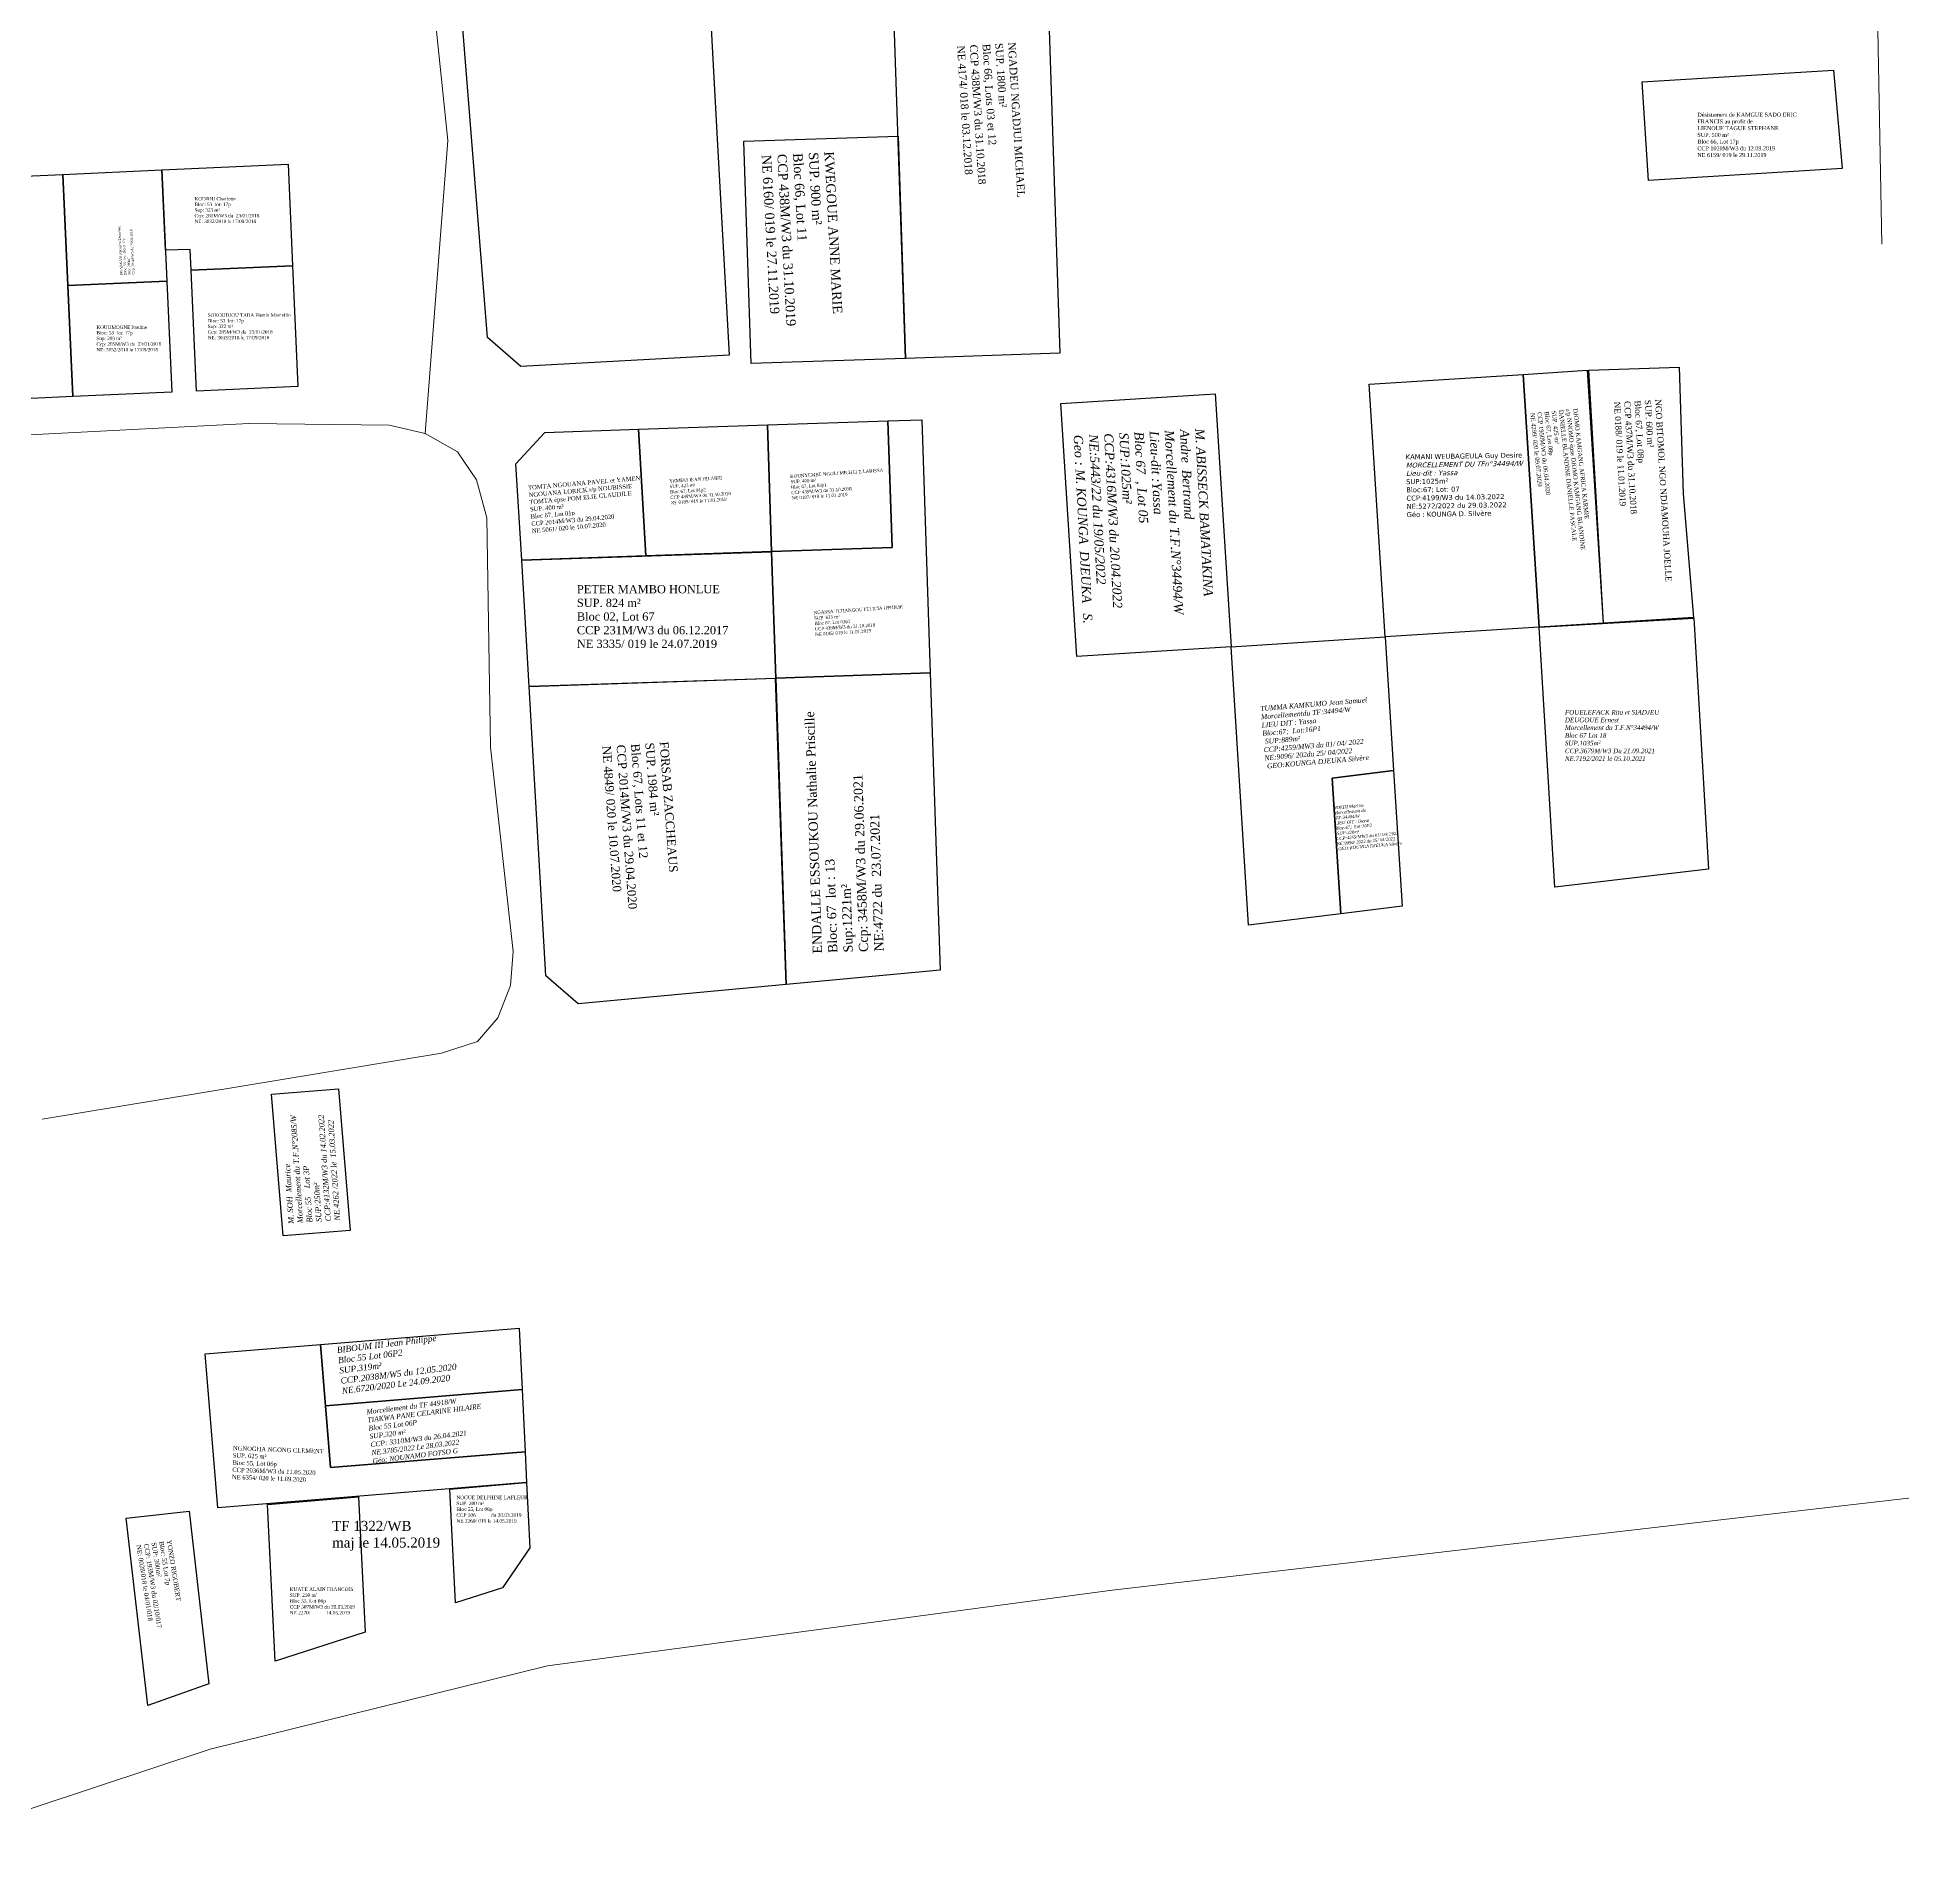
# Model space of a CAD drawing. Header units: millimetres. Extents: x 587399 to 927168, y 438565 to 1444955.
# Drawn here: x 591019.3 to 591321.2, y 440845.4 to 441141.2 of the extents above; entities that cross this region are included whole.
import ezdxf

# ---------------------------------------------------------------- set-up
doc = ezdxf.new("R2010")
doc.units = ezdxf.units.MM
doc.header["$LTSCALE"] = 2
for name, color, linetype in [('end maj 26 02 2021', 7, 'Continuous'), ('MAJ JUILLET 2021', 7, 'Continuous'), ('MAJ SEP 2021', 7, 'Continuous')]:
    doc.layers.add(name, color=color, linetype=linetype)
doc.layers.add('Roads_others', color=24, linetype='Continuous', lineweight=9)
doc.styles.get("Standard").update_dxf_attribs({"font": 'arial.ttf'})
doc.styles.add('Times 1.0', font='times.ttf', dxfattribs={"width": 0.99, "height": 1})
doc.styles.add('Times 1.5', font='times.ttf', dxfattribs={"width": 0.99, "height": 0.75})

msp = doc.modelspace()

# ---------------------------------------------------------------- linework, layer by layer
at = {"color": 5, "flags": 128}
for points in [[(591259.845, 441086.628), (591262.431, 441045.71), (591237.481, 441044.133), (591234.894, 441085.051)], [(591259.845, 441086.628), (591262.431, 441045.71), (591237.481, 441044.133), (591234.894, 441085.051)], [(591209.942, 441083.47), (591212.531, 441042.552), (591187.581, 441040.973), (591184.992, 441081.892)], [(591237.481, 441044.13), (591238.848, 441022.52), (591228.924, 441021.297), (591230.312, 440999.341), (591215.381, 440997.501), (591212.531, 441042.552)], [(591238.848, 441022.52), (591240.237, 441000.563), (591230.312, 440999.341), (591228.924, 441021.297)]]:
    msp.add_lwpolyline(points, close=True, dxfattribs=at)
at = {"color": 150, "flags": 128}
msp.add_lwpolyline([(591068.07, 440971.01), (591069.95, 440948.09), (591059.11, 440947.2), (591057.24, 440970.13)], close=True, dxfattribs=at)
msp.add_lwpolyline([(591068.07, 440971.01), (591069.95, 440948.09), (591059.11, 440947.2), (591057.24, 440970.13)], close=True, dxfattribs=at)
at = {"color": 160, "lineweight": -3, "flags": 128}
msp.add_lwpolyline([(591097.8, 440922.339), (591098.278, 440912.277), (591066.765, 440909.698), (591065.944, 440919.728)], close=True, dxfattribs=at)
msp.add_lwpolyline([(591097.8, 440922.339), (591098.278, 440912.277), (591066.765, 440909.698), (591065.944, 440919.728)], close=True, dxfattribs=at)
at = {"layer": 'end maj 26 02 2021', "color": 3, "lineweight": -3, "flags": 128}
msp.add_lwpolyline([(591127.354, 441161.632), (591129.323, 441125.686), (591131.288, 441089.736), (591097.56, 441087.896), (591092.178, 441092.577), (591087.208, 441154.847), (591091.727, 441159.681)], close=True, dxfattribs=at)
msp.add_lwpolyline([(591127.354, 441161.632), (591129.323, 441125.686), (591131.288, 441089.736), (591097.56, 441087.896), (591092.178, 441092.577), (591087.208, 441154.847), (591091.727, 441159.681)], close=True, dxfattribs=at)
at = {"layer": 'end maj 26 02 2021', "color": 150, "lineweight": -3, "flags": 128}
for points in [[(591182.429, 441161.994), (591184.834, 441090.034), (591159.848, 441089.199), (591157.443, 441161.159)], [(591182.429, 441161.994), (591184.834, 441090.034), (591159.848, 441089.199), (591157.443, 441161.159)], [(591310.053, 441135.863), (591311.479, 441119.917), (591280.08, 441118.009), (591279.096, 441133.979)], [(591310.053, 441135.863), (591311.479, 441119.917), (591280.08, 441118.009), (591279.096, 441133.979)], [(591158.645, 441125.179), (591159.848, 441089.199), (591134.862, 441088.364), (591133.659, 441124.344)], [(591158.645, 441125.179), (591159.848, 441089.199), (591134.862, 441088.364), (591133.659, 441124.344)], [(591270.195, 441087.285), (591272.78, 441046.363), (591262.431, 441045.709), (591259.846, 441086.627)], [(591270.195, 441087.285), (591272.78, 441046.363), (591262.431, 441045.709), (591259.846, 441086.627)], [(591285.046, 441087.79), (591285.735, 441067.302), (591287.381, 441047.287), (591272.821, 441046.365), (591270.426, 441087.299)], [(591285.046, 441087.79), (591285.735, 441067.302), (591287.381, 441047.287), (591272.821, 441046.365), (591270.426, 441087.299)], [(591137.502, 441078.436), (591138.181, 441057.953), (591117.812, 441057.271), (591116.613, 441077.743)], [(591137.502, 441078.436), (591138.181, 441057.953), (591117.812, 441057.271), (591116.613, 441077.743)], [(591156.984, 441079.098), (591157.679, 441058.61), (591138.17, 441057.953), (591137.491, 441078.435)], [(591156.984, 441079.098), (591157.679, 441058.61), (591138.17, 441057.953), (591137.491, 441078.435)], [(591162.471, 441079.282), (591163.842, 441038.304), (591138.856, 441037.468), (591138.17, 441057.957), (591157.679, 441058.61), (591156.984, 441079.098)], [(591162.471, 441079.282), (591163.842, 441038.304), (591138.856, 441037.468), (591138.17, 441057.957), (591157.679, 441058.61), (591156.984, 441079.098)], [(591116.613, 441077.743), (591117.812, 441057.271), (591097.765, 441056.551), (591096.796, 441072.15), (591101.453, 441077.24)], [(591116.613, 441077.743), (591117.812, 441057.271), (591097.765, 441056.551), (591096.796, 441072.15), (591101.453, 441077.24)], [(591138.183, 441057.887), (591138.869, 441037.401), (591098.947, 441036.113), (591097.765, 441056.551)], [(591138.183, 441057.887), (591138.869, 441037.401), (591098.947, 441036.113), (591097.765, 441056.551)], [(591138.856, 441037.469), (591140.515, 440987.897), (591106.884, 440984.766), (591101.648, 440989.297), (591098.947, 441036.113)], [(591138.856, 441037.469), (591140.515, 440987.897), (591106.884, 440984.766), (591101.648, 440989.297), (591098.947, 441036.113)], [(591097.325, 440932.267), (591097.796, 440922.338), (591065.944, 440919.728), (591065.133, 440929.632)], [(591097.325, 440932.267), (591097.796, 440922.338), (591065.944, 440919.728), (591065.133, 440929.632)], [(591065.133, 440929.632), (591066.765, 440909.698), (591098.273, 440912.277), (591098.51, 440907.28), (591048.536, 440903.19), (591046.496, 440928.107)], [(591065.133, 440929.632), (591066.765, 440909.698), (591098.273, 440912.277), (591098.51, 440907.28), (591048.536, 440903.19), (591046.496, 440928.107)], [(591098.51, 440907.28), (591099.04, 440896.7), (591094.64, 440890.25), (591087.02, 440887.8), (591086.1, 440906.24)], [(591098.51, 440907.28), (591099.04, 440896.7), (591094.64, 440890.25), (591087.02, 440887.8), (591086.1, 440906.24)], [(591071.3, 440905), (591072.39, 440883.08), (591057.82, 440878.39), (591056.56, 440903.76)], [(591071.3, 440905), (591072.39, 440883.08), (591057.82, 440878.39), (591056.56, 440903.76)]]:
    msp.add_lwpolyline(points, close=True, dxfattribs=at)
msp.add_lwpolyline([(591134.862, 441088.364), (591133.659, 441124.344)], dxfattribs=at)
msp.add_lwpolyline([(591134.862, 441088.364), (591133.659, 441124.344)], dxfattribs=at)
at = {"layer": 'end maj 26 02 2021', "color": 150}
for points in [[(591059.94, 441120.62), (591060.64, 441104.21), (591044.2, 441103.5), (591044.05, 441106.83), (591040.05, 441106.7), (591039.47, 441119.7)], [(591059.94, 441120.62), (591060.64, 441104.21), (591044.2, 441103.5), (591044.05, 441106.83), (591040.05, 441106.7), (591039.47, 441119.7)], [(591023.48, 441118.99), (591025.1, 441083.02), (591011.54, 441082.41), (591009.93, 441118.38)], [(591023.48, 441118.99), (591025.1, 441083.02), (591011.54, 441082.41), (591009.93, 441118.38)], [(591039.47, 441119.7), (591040.27, 441101.7), (591024.29, 441101), (591023.48, 441118.99)], [(591039.47, 441119.7), (591040.27, 441101.7), (591024.29, 441101), (591023.48, 441118.99)], [(591060.64, 441104.21), (591061.48, 441084.65), (591045.08, 441083.92), (591044.2, 441103.5)], [(591060.64, 441104.21), (591061.48, 441084.65), (591045.08, 441083.92), (591044.2, 441103.5)], [(591040.27, 441101.7), (591041.08, 441083.74), (591025.1, 441083.02), (591024.29, 441101)], [(591040.27, 441101.7), (591041.08, 441083.74), (591025.1, 441083.02), (591024.29, 441101)], [(591043.89, 440902.68), (591047.11, 440874.71), (591037.22, 440871.19), (591033.72, 440901.51)], [(591043.89, 440902.68), (591047.11, 440874.71), (591037.22, 440871.19), (591033.72, 440901.51)]]:
    msp.add_lwpolyline(points, close=True, dxfattribs=at)
at = {"layer": 'MAJ JUILLET 2021', "color": 150, "lineweight": -3, "flags": 128}
msp.add_lwpolyline([(591163.842, 441038.304), (591165.443, 440990.221), (591140.515, 440987.897), (591139.692, 441012.483), (591138.786, 441037.464)], close=True, dxfattribs=at)
msp.add_lwpolyline([(591163.842, 441038.304), (591165.443, 440990.221), (591140.515, 440987.897), (591139.692, 441012.483), (591138.786, 441037.464)], close=True, dxfattribs=at)
at = {"layer": 'MAJ SEP 2021', "color": 150, "linetype": 'ByBlock', "lineweight": -3, "ltscale": 0.0014, "flags": 128}
msp.add_lwpolyline([(591287.424, 441047.171), (591289.8, 441006.559), (591264.93, 441003.615), (591262.431, 441045.709)], close=True, dxfattribs=at)
msp.add_lwpolyline([(591287.424, 441047.171), (591289.8, 441006.559), (591264.93, 441003.615), (591262.431, 441045.709)], close=True, dxfattribs=at)
at = {"layer": 'Roads_others'}
for points in [[(591485.962, 441705.952), (591492.706, 441667.499), (591496.941, 441595.925), (591505.408, 441510.547), (591517.094, 441392.737), (591524.703, 441289.295), (591536.958, 441191.33), (591544.487, 441100.235), (591545.863, 441067.404), (591543.209, 441046.243), (591533.408, 441011.035), (591524.353, 440985.003), (591519.531, 440977.47), (591511.572, 440965.026), (591499.074, 440951.405), (591480.477, 440941.923), (591460.98, 440933.171), (591433.299, 440925.305), (591341.749, 440907.029), (591193.323, 440889.868), (591101.923, 440877.649), (591047.293, 440864.141), (590990.736, 440845.447)], [(591317.88, 441107.692), (591317.246, 441142.303), (591307.661, 441201.16), (591304.488, 441243.894), (591305.053, 441277.91)], [(591079.348, 441261.125), (591077.142, 441235.83), (591076.885, 441203.295), (591079.132, 441188.352), (591081.687, 441164.1), (591085.745, 441124.473), (591082.074, 441077.067)], [(590828.036, 441104.838), (590859.777, 441081.5), (590866.033, 441075.813), (590872.665, 441071.608), (590878.473, 441069.613), (590887.177, 441069.257), (590932.294, 441070.783), (590994.004, 441075.576), (591053.551, 441078.664), (591076.266, 441078.388), (591082.074, 441077.067)], [(591082.074, 441077.067), (591087.361, 441074.11), (591090.419, 441069.536), (591092.057, 441063.391), (591092.693, 441026.27), (591096.367, 440993.221), (591095.929, 440987.748), (591093.847, 440982.495), (591090.576, 440978.656), (591084.738, 440976.76), (591020.091, 440966.083)]]:
    msp.add_lwpolyline(points, dxfattribs=at)

# ---------------------------------------------------------------- texts
at = {"color": 7, "attachment_point": 1}
for s, insert, char_height, width, rotation in [('{\\fTimes New Roman|b0|i1|c0|p18;M. ABISSECK BAMATAKINA  \\PAndre  Bertrand\\P\\C1;Morcellement du T.F.N°34494/W\\P\\C7;Lieu-dit :Yassa\\PBloc 67  , Lot 05\\PSUP:1025m²\\PCCP:4316M/W3 du 20.04.2022\\PNE:5443/22 du 19/05/2022\\PGeo : M. KOUNGA  DJEUKA   S.}', (591208.191, 441077.903), 1.47565, 93.19322, 273.00508), ('{\\fTimes New Roman|b0|i1|c0|p18;M. SOH  Maurice \\P\\C1;Morcellement du T.F.N°2085/W \\P\\C7;Bloc 55    Lot 3P\\PSUP:250m²\\PCCP:4132M/W3 du 14.02.2022\\PNE.4262 /2022 le  15.03.2022}', (591059.964, 440949.126), 0.89998, 56.83746, 93.84667), ('{\\fTimes New Roman|b0|i1|c0|p18;M. SOH  Maurice \\P\\C1;Morcellement du T.F.N°2085/W \\P\\C7;Bloc 55    Lot 3P\\PSUP:250m²\\PCCP:4132M/W3 du 14.02.2022\\PNE.4262 /2022 le  15.03.2022}', (591059.964, 440949.126), 0.89998, 56.83746, 93.84667)]:
    msp.add_mtext(s, dxfattribs=dict(at, insert=insert, char_height=char_height, width=width, rotation=rotation))
at = {"attachment_point": 1}
for s, insert, char_height, width, rotation in [('{\\fVerdana|b0|i0|c0|p34;KAMANI WEUBAGEULA Guy Desire\\P\\fVerdana|b0|i1|c0|p34;\\C1;MORCELLEMENT DU TFn%%D34494/W\\P\\C0;Lieu-dit : Yassa\\P\\fVerdana|b0|i0|c0|p34;SUP:1025m²\\fVerdana|b0|i1|c0|p34;\\C1;\\P\\fVerdana|b0|i0|c0|p34;\\C0;Bloc:67; Lot: 07\\PCCP:4199/W3 du 14.03.2022\\PNE:5272/2022 du 29.03.2022\\P\\C1;Géo : KOUNGA D. Silvère}', (591240.799, 441073.655), 0.8, 24.35147, 0.96288), ('{\\fVerdana|b0|i0|c0|p34;KAMANI WEUBAGEULA Guy Desire\\P\\fVerdana|b0|i1|c0|p34;\\C1;MORCELLEMENT DU TFn%%D34494/W\\P\\C0;Lieu-dit : Yassa\\P\\fVerdana|b0|i0|c0|p34;SUP:1025m²\\fVerdana|b0|i1|c0|p34;\\C1;\\P\\fVerdana|b0|i0|c0|p34;\\C0;Bloc:67; Lot: 07\\PCCP:4199/W3 du 14.03.2022\\PNE:5272/2022 du 29.03.2022\\P\\C1;Géo : KOUNGA D. Silvère}', (591240.799, 441073.655), 0.8, 24.35147, 0.96288), ('{\\fTimes New Roman|b0|i1|c0|p18;TUMMA KAMKUMO Jean Samuel\\P\\C1;Morcellementdu TF:34494/W\\C256;\\PLIEU DIT : Yassa\\PBloc:67;  Lot:16P1\\P SUP:889m² \\PCCP:4259/MW3 du 01/ 04/ 2022\\PNE:9096/ 202du 25/ 04/2022   \\P\\C1; GEO:KOUNGA DJEUKA Silvère}', (591217.23, 441032.913), 0.8, 33.08188, 4.82901), ('{\\fTimes New Roman|b0|i1|c0|p18;NDEDI Marlise\\P\\C1;Morcellement du\\P TF:34494/W\\C256;\\PLIEU DIT : Bassa\\PBloc:67;  Lot:16P2\\P SUP:220m² \\PCCP:4259/MW3 du 01/ 04/ 2022\\PNE:9094/ 2022 du 25/ 04/2022   \\P\\C1; GEO:KOUNGA DJEUKA Silvère}', (591229.104, 441016.715), 0.5, 33.08188, 5.0892)]:
    msp.add_mtext(s, dxfattribs=dict(at, insert=insert, char_height=char_height, width=width, rotation=rotation))
at = {"layer": 'end maj 26 02 2021', "color": 150, "linetype": 'ByBlock', "lineweight": -3, "ltscale": 0.0014, "attachment_point": 1, "style": 'Times 1.0'}
for s, insert, char_height, width, rotation in [('{\\fTimes New Roman|b0|i0|c186|p18;\\C256;\\P\\fTimes New Roman|b0|i0|c0|p18;NGADEU NGADJUI MICHAEL\\P\\fTimes New Roman|b0|i0|c186|p18;SUP. \\fTimes New Roman|b0|i0|c0|p18;1800\\fTimes New Roman|b0|i0|c186|p18; m²\\P\\fTimes New Roman|b0|i0|c0|p18;Bloc 66, \\fTimes New Roman|b0|i0|c186|p18;Lot\\fTimes New Roman|b0|i0|c0|p18;s\\fTimes New Roman|b0|i0|c186|p18; \\fTimes New Roman|b0|i0|c0|p18;03 et 12\\fTimes New Roman|b0|i0|c186|p18;\\PCCP \\fTimes New Roman|b0|i0|c0|p18;438\\fTimes New Roman|b0|i0|c186|p18;M/W\\fTimes New Roman|b0|i0|c0|p18;3\\fTimes New Roman|b0|i0|c186|p18; du \\fTimes New Roman|b0|i0|c0|p18;31\\fTimes New Roman|b0|i0|c186|p18;.1\\fTimes New Roman|b0|i0|c0|p18;0\\fTimes New Roman|b0|i0|c186|p18;.2018\\PNE 4\\fTimes New Roman|b0|i0|c0|p18;174\\fTimes New Roman|b0|i0|c186|p18;/ 018 le 03.12.2018}', (591179.714, 441140.534), 1.237048, 67.12022, 273.54958), ('{\\fTimes New Roman|b0|i0|c186|p18;\\C256;\\P\\fTimes New Roman|b0|i0|c0|p18;NGADEU NGADJUI MICHAEL\\P\\fTimes New Roman|b0|i0|c186|p18;SUP. \\fTimes New Roman|b0|i0|c0|p18;1800\\fTimes New Roman|b0|i0|c186|p18; m²\\P\\fTimes New Roman|b0|i0|c0|p18;Bloc 66, \\fTimes New Roman|b0|i0|c186|p18;Lot\\fTimes New Roman|b0|i0|c0|p18;s\\fTimes New Roman|b0|i0|c186|p18; \\fTimes New Roman|b0|i0|c0|p18;03 et 12\\fTimes New Roman|b0|i0|c186|p18;\\PCCP \\fTimes New Roman|b0|i0|c0|p18;438\\fTimes New Roman|b0|i0|c186|p18;M/W\\fTimes New Roman|b0|i0|c0|p18;3\\fTimes New Roman|b0|i0|c186|p18; du \\fTimes New Roman|b0|i0|c0|p18;31\\fTimes New Roman|b0|i0|c186|p18;.1\\fTimes New Roman|b0|i0|c0|p18;0\\fTimes New Roman|b0|i0|c186|p18;.2018\\PNE 4\\fTimes New Roman|b0|i0|c0|p18;174\\fTimes New Roman|b0|i0|c186|p18;/ 018 le 03.12.2018}', (591179.714, 441140.534), 1.237048, 67.12022, 273.54958), ('{\\C256;KWEGOUE ANNE MARIE\\PSUP. 900 m²\\PBloc 66, Lot 11\\PCCP 438M/W3 du 31.10.2019\\PNE 6160/ 019 le 27.11.2019}', (591148.232, 441122.742), 1.52317, 55.83077, 273.07669), ('{\\C256;KWEGOUE ANNE MARIE\\PSUP. 900 m²\\PBloc 66, Lot 11\\PCCP 438M/W3 du 31.10.2019\\PNE 6160/ 019 le 27.11.2019}', (591148.232, 441122.742), 1.52317, 55.83077, 273.07669), ('{\\fTimes New Roman|b0|i0|c186|p18;\\C256;DJOMO KAMGANG AFRICA KARMIE\\fTimes New Roman|b0|i0|c0|p18;\\Pr/p NNOMO épse DJOMO KAMGANG BLANDINE\\PDANIELLE BLANDINE DANIELLE PASCALE\\PSUP. 425 m²\\PBloc 67, Lot 08p\\PCCP 1950M/W3 du 06.04.2020\\PNE 4299/ 020 le 09.07.2020}', (591268.612, 441081.167), 0.7, 26.92264, 276.06648), ('{\\fTimes New Roman|b0|i0|c186|p18;\\C256;DJOMO KAMGANG AFRICA KARMIE\\fTimes New Roman|b0|i0|c0|p18;\\Pr/p NNOMO épse DJOMO KAMGANG BLANDINE\\PDANIELLE BLANDINE DANIELLE PASCALE\\PSUP. 425 m²\\PBloc 67, Lot 08p\\PCCP 1950M/W3 du 06.04.2020\\PNE 4299/ 020 le 09.07.2020}', (591268.612, 441081.167), 0.7, 26.92264, 276.06648), ('{\\C256;NGO BITOMOL NGO NDJAMOUHA JOELLE\\PSUP. 600 m²\\PBloc 67, Lot 08p\\PCCP 437M/W3 du 31.10.2018\\PNE 0188/ 019 le 11.01.2019}', (591282.163, 441082.622), 1, 75.46371, 273.3169), ('{\\C256;NGO BITOMOL NGO NDJAMOUHA JOELLE\\PSUP. 600 m²\\PBloc 67, Lot 08p\\PCCP 437M/W3 du 31.10.2018\\PNE 0188/ 019 le 11.01.2019}', (591282.163, 441082.622), 1, 75.46371, 273.3169), ('{\\C256;TOMTA NGOUANA PAVEL et YAMENI \\PNGOUANA LORICK r/p NOUBISSIE\\PTOMTA épse POM ELIE CLAUDILE\\PSUP. 400 m²\\PBloc 67, Lot 01p\\PCCP 2014M/W3 du 29.04.2020\\PNE 5061/ 020 le 10.07.2020}', (591098.732, 441068.615), 0.7, 31.19583, 5.01785), ('{\\C256;TOMTA NGOUANA PAVEL et YAMENI \\PNGOUANA LORICK r/p NOUBISSIE\\PTOMTA épse POM ELIE CLAUDILE\\PSUP. 400 m²\\PBloc 67, Lot 01p\\PCCP 2014M/W3 du 29.04.2020\\PNE 5061/ 020 le 10.07.2020}', (591098.732, 441068.615), 0.7, 31.19583, 5.01785), ('{\\C256;YEMELI JEAN HILAIRE\\PSUP. 423 m²\\PBloc 67, Lot 01p2\\PCCP 439M/W3 du 31.10.2018\\PNE 0189/ 019 le 11.01.2019}', (591121.59, 441069.608), 0.52886, 39.90951, 3.84485), ('{\\C256;YEMELI JEAN HILAIRE\\PSUP. 423 m²\\PBloc 67, Lot 01p2\\PCCP 439M/W3 du 31.10.2018\\PNE 0189/ 019 le 11.01.2019}', (591121.59, 441069.608), 0.52886, 39.90951, 3.84485), ('{\\C256;KOUNYEMBE NGOLI MICHELE LARISSA\\PSUP. 400 m²\\PBloc 67, Lot 03p1\\PCCP 439M/W3 du 31.10.2018\\PNE 0187/ 019 le 11.01.2019}', (591141.165, 441070.382), 0.52886, 39.90951, 3.84485), ('{\\C256;KOUNYEMBE NGOLI MICHELE LARISSA\\PSUP. 400 m²\\PBloc 67, Lot 03p1\\PCCP 439M/W3 du 31.10.2018\\PNE 0187/ 019 le 11.01.2019}', (591141.165, 441070.382), 0.52886, 39.90951, 3.84485), ('{\\C256;NGASSA TCHANGOU FELICIA OPHILIE\\PSUP. 625 m²\\PBloc 67, Lot 03p1\\PCCP 438M/W3 du 31.10.2018\\PNE 0185/ 019 le 11.01.2019}', (591144.976, 441048.322), 0.52886, 39.90951, 3.84485), ('{\\C256;NGASSA TCHANGOU FELICIA OPHILIE\\PSUP. 625 m²\\PBloc 67, Lot 03p1\\PCCP 438M/W3 du 31.10.2018\\PNE 0185/ 019 le 11.01.2019}', (591144.976, 441048.322), 0.52886, 39.90951, 3.84485), ('{\\C256;FORSAB ZACCHEAUS\\PSUP. 1984 m²\\PBloc 67, Lots 11 et 12\\PCCP 2014M/W3 du 29.04.2020\\PNE 4849/ 020 le 10.07.2020}', (591121.456, 441027.254), 1.4, 91.19398, 274.18124), ('{\\C256;FORSAB ZACCHEAUS\\PSUP. 1984 m²\\PBloc 67, Lots 11 et 12\\PCCP 2014M/W3 du 29.04.2020\\PNE 4849/ 020 le 10.07.2020}', (591121.456, 441027.254), 1.4, 91.19398, 274.18124), ('{\\fTimes New Roman|b0|i1|c0|p18;\\C7;BIBOUM III Jean Philippe \\PBloc 55 Lot 06P2\\PSUP.319m²\\PCCP.2038M/W5 du 12.05.2020\\PNE.6720/2020 Le 24.09.2020}', (591067.743, 440929.222), 1, 52.70751, 6.98377), ('{\\fTimes New Roman|b0|i1|c0|p18;\\C7;BIBOUM III Jean Philippe \\PBloc 55 Lot 06P2\\PSUP.319m²\\PCCP.2038M/W5 du 12.05.2020\\PNE.6720/2020 Le 24.09.2020}', (591067.743, 440929.222), 1, 52.70751, 6.98377), ('{\\fTimes New Roman|b0|i1|c0|p18;\\C1;Morcellement du TF 44918/W\\C7;\\PTIAKWA PANE CELARINE HILAIRE \\PBloc 55 Lot 06P\\PSUP.320 m²\\PCCP: 3310M/W3 du 26.04.2021\\PNE.3785/2022 Le 28.03.2022\\PGéo: NOUNAMO FOTSO G}', (591072.562, 440919.121), 0.8, 52.70751, 6.98377), ('{\\fTimes New Roman|b0|i1|c0|p18;\\C1;Morcellement du TF 44918/W\\C7;\\PTIAKWA PANE CELARINE HILAIRE \\PBloc 55 Lot 06P\\PSUP.320 m²\\PCCP: 3310M/W3 du 26.04.2021\\PNE.3785/2022 Le 28.03.2022\\PGéo: NOUNAMO FOTSO G}', (591072.562, 440919.121), 0.8, 52.70751, 6.98377), ('{\\C256;NGNOGHA NGONG CLEMENT\\PSUP. 625 m²\\PBloc 55, Lot 06p\\PCCP 2036M/W3 du 11.05.2020\\PNE 6354/ 020 le 11.09.2020}', (591051.015, 440913.212), 0.7, 21.35663, 357.92872), ('{\\C256;NGNOGHA NGONG CLEMENT\\PSUP. 625 m²\\PBloc 55, Lot 06p\\PCCP 2036M/W3 du 11.05.2020\\PNE 6354/ 020 le 11.09.2020}', (591051.015, 440913.212), 0.7, 21.35663, 357.92872)]:
    msp.add_mtext(s, dxfattribs=dict(at, insert=insert, char_height=char_height, width=width, rotation=rotation))
for s, insert, char_height, width in [('{\\C1;Désistement de KAMGUE SADO ERIC \\PFRANCIS au profit de \\C256;\\PLIENOUE TAGUE STEPHANE \\PSUP. 500 m²\\PBloc 66, Lot 17p\\PCCP 1020M/W3 du 12.09.2019\\PNE 6159/ 019 le 29.11.2019}', (591288.017, 441128.974), 0.65269, 33.81546), ('{\\C1;Désistement de KAMGUE SADO ERIC \\PFRANCIS au profit de \\C256;\\PLIENOUE TAGUE STEPHANE \\PSUP. 500 m²\\PBloc 66, Lot 17p\\PCCP 1020M/W3 du 12.09.2019\\PNE 6159/ 019 le 29.11.2019}', (591288.017, 441128.974), 0.65269, 33.81546), ('{\\C256;NOGUE DELPHINE LAFLEUR\\P\\fTimes New Roman|b0|i0|c186|p18;SUP. 200 m²\\PBloc \\fTimes New Roman|b0|i0|c0|p18;55\\fTimes New Roman|b0|i0|c186|p18;, Lot 0\\fTimes New Roman|b0|i0|c0|p18;8\\fTimes New Roman|b0|i0|c186|p18;p\\PCCP 5\\fTimes New Roman|b0|i0|c0|p18;06\\fTimes New Roman|b0|i0|c186|p18;M/W3 du \\fTimes New Roman|b0|i0|c0|p18;20\\fTimes New Roman|b0|i0|c186|p18;.0\\fTimes New Roman|b0|i0|c0|p18;3\\fTimes New Roman|b0|i0|c186|p18;.2019\\PNE \\fTimes New Roman|b0|i0|c0|p18;2269\\fTimes New Roman|b0|i0|c186|p18;/ 019 le 14.05.2019}', (591087.155, 440905.16), 0.569762, 21.33339), ('{\\C256;NOGUE DELPHINE LAFLEUR\\P\\fTimes New Roman|b0|i0|c186|p18;SUP. 200 m²\\PBloc \\fTimes New Roman|b0|i0|c0|p18;55\\fTimes New Roman|b0|i0|c186|p18;, Lot 0\\fTimes New Roman|b0|i0|c0|p18;8\\fTimes New Roman|b0|i0|c186|p18;p\\PCCP 5\\fTimes New Roman|b0|i0|c0|p18;06\\fTimes New Roman|b0|i0|c186|p18;M/W3 du \\fTimes New Roman|b0|i0|c0|p18;20\\fTimes New Roman|b0|i0|c186|p18;.0\\fTimes New Roman|b0|i0|c0|p18;3\\fTimes New Roman|b0|i0|c186|p18;.2019\\PNE \\fTimes New Roman|b0|i0|c0|p18;2269\\fTimes New Roman|b0|i0|c186|p18;/ 019 le 14.05.2019}', (591087.155, 440905.16), 0.569762, 21.33339), ('{\\C1;TF 1322/WB\\Pmaj le 14.05.2019}', (591067.046, 440901.085), 1.61837, 60.59616), ('{\\C1;TF 1322/WB\\Pmaj le 14.05.2019}', (591067.046, 440901.085), 1.61837, 60.59616), ('{\\C256;KUATE ALAIN FRANCOIS\\fTimes New Roman|b0|i0|c186|p18;\\PSUP. \\fTimes New Roman|b0|i0|c0|p18;25\\fTimes New Roman|b0|i0|c186|p18;0 m²\\PBloc \\fTimes New Roman|b0|i0|c0|p18;55\\fTimes New Roman|b0|i0|c186|p18;, Lot 0\\fTimes New Roman|b0|i0|c0|p18;8\\fTimes New Roman|b0|i0|c186|p18;p\\PCCP 5\\fTimes New Roman|b0|i0|c0|p18;07\\fTimes New Roman|b0|i0|c186|p18;M/W3 du \\fTimes New Roman|b0|i0|c0|p18;20\\fTimes New Roman|b0|i0|c186|p18;.0\\fTimes New Roman|b0|i0|c0|p18;3\\fTimes New Roman|b0|i0|c186|p18;.2019\\PNE \\fTimes New Roman|b0|i0|c0|p18;2270\\fTimes New Roman|b0|i0|c186|p18;/ 019 le 14.05.2019}', (591060.183, 440890.307), 0.569762, 21.33339), ('{\\C256;KUATE ALAIN FRANCOIS\\fTimes New Roman|b0|i0|c186|p18;\\PSUP. \\fTimes New Roman|b0|i0|c0|p18;25\\fTimes New Roman|b0|i0|c186|p18;0 m²\\PBloc \\fTimes New Roman|b0|i0|c0|p18;55\\fTimes New Roman|b0|i0|c186|p18;, Lot 0\\fTimes New Roman|b0|i0|c0|p18;8\\fTimes New Roman|b0|i0|c186|p18;p\\PCCP 5\\fTimes New Roman|b0|i0|c0|p18;07\\fTimes New Roman|b0|i0|c186|p18;M/W3 du \\fTimes New Roman|b0|i0|c0|p18;20\\fTimes New Roman|b0|i0|c186|p18;.0\\fTimes New Roman|b0|i0|c0|p18;3\\fTimes New Roman|b0|i0|c186|p18;.2019\\PNE \\fTimes New Roman|b0|i0|c0|p18;2270\\fTimes New Roman|b0|i0|c186|p18;/ 019 le 14.05.2019}', (591060.183, 440890.307), 0.569762, 21.33339)]:
    msp.add_mtext(s, dxfattribs=dict(at, insert=insert, char_height=char_height, width=width))
at = {"layer": 'end maj 26 02 2021', "char_height": 0.54773, "attachment_point": 1}
for s, insert in [('{\\fTimes New Roman|b0|i0|c0|p18;KODJOU Charlotte\\PBloc: 53  lot: 17p\\PSup: 323 m²\\PCcp: 285M/W3 du  23/01/2018\\PNE: 3032/2018 le 17/09/2018}', (591044.771, 441115.315)), ('{\\fTimes New Roman|b0|i0|c0|p18;KODJOU Charlotte\\PBloc: 53  lot: 17p\\PSup: 323 m²\\PCcp: 285M/W3 du  23/01/2018\\PNE: 3032/2018 le 17/09/2018}', (591044.771, 441115.315)), ('{\\fTimes New Roman|b0|i0|c0|p18;SOKOUDJOU TABA Firmin Marcellin\\PBloc: 53  lot: 17p\\PSup: 322 m²\\PCcp: 285M/W3 du  23/01/2018\\PNE: 3033/2018 le 17/09/2018}', (591046.905, 441096.491)), ('{\\fTimes New Roman|b0|i0|c0|p18;SOKOUDJOU TABA Firmin Marcellin\\PBloc: 53  lot: 17p\\PSup: 322 m²\\PCcp: 285M/W3 du  23/01/2018\\PNE: 3033/2018 le 17/09/2018}', (591046.905, 441096.491)), ('{\\fTimes New Roman|b0|i0|c0|p18;KOUOMOGNE Pauline\\PBloc: 53  lot: 17p\\PSup: 289 m²\\PCcp: 285M/W3 du  23/01/2018\\PNE: 3052/2018 le 17/09/2018}', (591028.894, 441094.537)), ('{\\fTimes New Roman|b0|i0|c0|p18;KOUOMOGNE Pauline\\PBloc: 53  lot: 17p\\PSup: 289 m²\\PCcp: 285M/W3 du  23/01/2018\\PNE: 3052/2018 le 17/09/2018}', (591028.894, 441094.537))]:
    msp.add_mtext_dynamic_manual_height_columns(s, width=183.65366, gutter_width=12.5, heights=[70.047], dxfattribs=dict(at, insert=insert))
at = {"layer": 'end maj 26 02 2021', "attachment_point": 1}
for s, width, heights, insert, char_height, rotation in [('{\\fTimes New Roman|b0|i0|c0|p18;NGANKAM Appoline Zeanviere\\PBloc: 53   lot: 16p et 17p\\PSup: 289m²\\PCcp: 284M/W3 du 23/01/2018\\PNE:3034/2018 le 20/09/2018}', 61.3246, [27.314], (591032.737, 441102.692), 0.38868, 92.76472), ('{\\fTimes New Roman|b0|i0|c0|p18;NGANKAM Appoline Zeanviere\\PBloc: 53   lot: 16p et 17p\\PSup: 289m²\\PCcp: 284M/W3 du 23/01/2018\\PNE:3034/2018 le 20/09/2018}', 61.3246, [27.314], (591032.737, 441102.692), 0.38868, 92.76472), ('{\\fTimes New Roman|b0|i0|c0|p18;ENDALLE ESSOUKOU Nathalie Priscille \\P\\fTimes New Roman|b0|i0|c186|p18;Bloc: \\fTimes New Roman|b0|i0|c0|p18;67\\fTimes New Roman|b0|i0|c186|p18;  lot : \\fTimes New Roman|b0|i0|c0|p18;13\\P\\fTimes New Roman|b0|i0|c186|p18;Sup:\\fTimes New Roman|b0|i0|c0|p18;1221\\fTimes New Roman|b0|i0|c186|p18;m²\\PCcp: \\fTimes New Roman|b0|i0|c0|p18;3458\\fTimes New Roman|b0|i0|c186|p18;M/W3 du \\fTimes New Roman|b0|i0|c0|p18;29.06.2021\\P\\fTimes New Roman|b0|i0|c186|p18;NE:\\fTimes New Roman|b0|i0|c0|p18;4722 du \\fTimes New Roman|b0|i0|c186|p18; \\fTimes New Roman|b0|i0|c0|p18;23.07.2021}', 62.36314, [30.258], (591144.848, 440992.876), 1.495731, 91.8975), ('{\\fTimes New Roman|b0|i0|c0|p18;ENDALLE ESSOUKOU Nathalie Priscille \\P\\fTimes New Roman|b0|i0|c186|p18;Bloc: \\fTimes New Roman|b0|i0|c0|p18;67\\fTimes New Roman|b0|i0|c186|p18;  lot : \\fTimes New Roman|b0|i0|c0|p18;13\\P\\fTimes New Roman|b0|i0|c186|p18;Sup:\\fTimes New Roman|b0|i0|c0|p18;1221\\fTimes New Roman|b0|i0|c186|p18;m²\\PCcp: \\fTimes New Roman|b0|i0|c0|p18;3458\\fTimes New Roman|b0|i0|c186|p18;M/W3 du \\fTimes New Roman|b0|i0|c0|p18;29.06.2021\\P\\fTimes New Roman|b0|i0|c186|p18;NE:\\fTimes New Roman|b0|i0|c0|p18;4722 du \\fTimes New Roman|b0|i0|c186|p18; \\fTimes New Roman|b0|i0|c0|p18;23.07.2021}', 62.36314, [30.258], (591144.848, 440992.876), 1.495731, 91.8975), ('{\\fTimes New Roman|b0|i0|c0|p18;YONZO RIGOBERT\\PBloc: 55 Lot 7p\\PSUP: 300m²\\PCCP: 193M/W3 du 02/10/017\\PNE: 0028/018 le 04/01/018}', 73.29431, [17.131], (591041.017, 440898.053), 0.7488, 278.98741), ('{\\fTimes New Roman|b0|i0|c0|p18;YONZO RIGOBERT\\PBloc: 55 Lot 7p\\PSUP: 300m²\\PCCP: 193M/W3 du 02/10/017\\PNE: 0028/018 le 04/01/018}', 73.29431, [17.131], (591041.017, 440898.053), 0.7488, 278.98741)]:
    msp.add_mtext_dynamic_manual_height_columns(s, width=width, gutter_width=12.5, heights=heights, dxfattribs=dict(at, insert=insert, char_height=char_height, rotation=rotation))
at = {"layer": 'end maj 26 02 2021', "color": 150, "lineweight": -3, "insert": (591106.658, 441052.524), "char_height": 1.32578, "width": 65.74618, "attachment_point": 1}
msp.add_mtext('{\\fTimes New Roman|b0|i0|c0|p18;\\C256;PETER MAMBO HONLUE\\PSUP. 824 m²\\PBloc 02, Lot 67\\PCCP 231M/W3 du 06.12.2017\\PNE 3335/ 019 le 24.07.2019}', dxfattribs=at)
msp.add_mtext('{\\fTimes New Roman|b0|i0|c0|p18;\\C256;PETER MAMBO HONLUE\\PSUP. 824 m²\\PBloc 02, Lot 67\\PCCP 231M/W3 du 06.12.2017\\PNE 3335/ 019 le 24.07.2019}', dxfattribs=at)
at = {"layer": 'MAJ SEP 2021', "color": 7, "linetype": 'ByBlock', "lineweight": -3, "ltscale": 0.0014, "insert": (591266.575, 441032.324), "char_height": 0.75, "width": 19.43841, "attachment_point": 1, "style": 'Times 1.5'}
msp.add_mtext('{\\fTimes New Roman|b0|i1|c0|p18;FOUELEFACK Rita et SIADJEU DEUGOUE Ernest\\P\\C1;Morcellement du T.F.N°34494/W\\P\\C7;Bloc 67 Lot 18\\PSUP.1035m²\\PCCP.3679M/W3 Du 21.09.2021\\PNE.7192/2021 le 05.10.2021}', dxfattribs=at)
msp.add_mtext('{\\fTimes New Roman|b0|i1|c0|p18;FOUELEFACK Rita et SIADJEU DEUGOUE Ernest\\P\\C1;Morcellement du T.F.N°34494/W\\P\\C7;Bloc 67 Lot 18\\PSUP.1035m²\\PCCP.3679M/W3 Du 21.09.2021\\PNE.7192/2021 le 05.10.2021}', dxfattribs=at)

doc.saveas('drawing.dxf')
